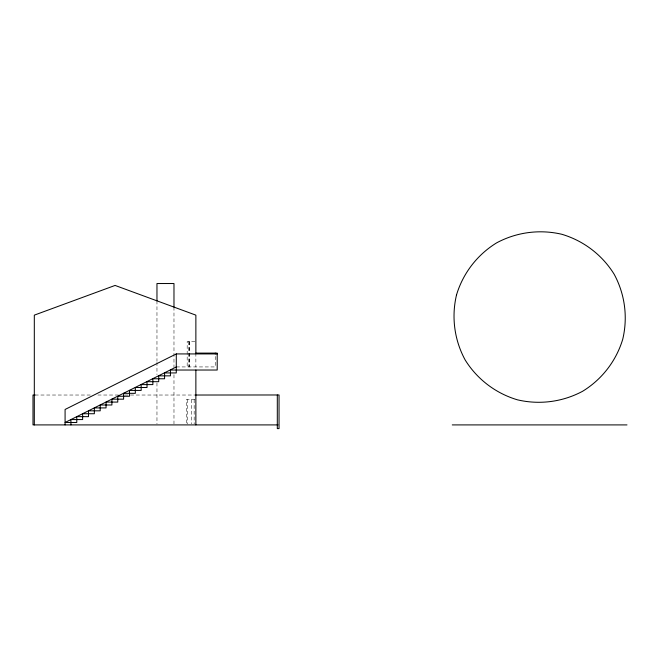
<?xml version="1.0" encoding="UTF-8"?>
<svg xmlns="http://www.w3.org/2000/svg" width="660" height="660" viewBox="0 0 660 660"><rect width="100%" height="100%" fill="white"/><g stroke="black" fill="none" stroke-linecap="round" stroke-linejoin="round"><path stroke-width="0.49" stroke-dasharray="3.3 2.47" d="M194.939 341.575L187.176 341.575L187.176 366.935M176.286 366.935L215.234 366.935L215.234 353.925M35.062 395.026L90.725 395.026M97.853 395.026L118.445 395.026M124.624 395.026L194.84 395.026M194.989 399.548L186.334 399.548L186.334 423.893M195.871 353.108L195.871 366.935M194.164 399.548L194.164 423.893M191.45 399.548L191.45 423.893M189.717 341.575L189.717 366.935M189.379 341.575L189.379 366.935M188.661 341.575L188.661 366.935M187.325 399.548L187.325 423.893M173.976 307.09L173.976 367.537M173.976 374.707L173.976 423.885M156.964 300.828L156.964 361.334M156.964 362.356L156.964 374.665M156.964 382.866L156.964 423.885"/><path stroke-width="0.99" d="M217.206 353.925L176.286 353.925L65.084 409.464L65.084 424.908M176.286 366.935L65.084 422.483L76.791 422.483L76.791 416.65L88.498 416.65L88.498 410.825L100.196 410.825L100.196 404.992L111.903 404.992L111.903 399.168L123.61 399.168L123.61 393.335L135.316 393.335L135.316 387.511L147.023 387.511L147.023 381.686L158.73 381.686L158.73 375.853L170.437 375.853L170.437 370.029L217.206 370.029L217.206 353.108L195.871 353.108M35.062 395.026L33 395.026L33 424.908L278.017 424.908M195.657 395.026L279.04 394.977L279.04 428.612L277.307 428.612L277.307 394.977M452.265 424.908L627 424.908M215.234 353.108L215.234 353.925M195.871 353.752L195.871 315.142L115.087 285.433L34.312 315.142L34.312 424.908M195.871 370.029L195.871 424.908M176.286 353.925L176.286 372.941L164.579 372.941L164.579 378.766L152.873 378.766L152.873 384.599L141.166 384.599L141.166 390.423L129.467 390.423L129.467 396.256L117.761 396.256L117.761 402.08L106.054 402.08L106.054 407.913L94.347 407.913L94.347 413.737L82.64 413.737L82.64 419.562L70.933 419.562L70.933 424.908M173.976 307.09L173.976 283.528L156.964 283.528L156.964 300.828M456.53 294.88C451.283 316.882 454.344 339.999 465.118 359.89C477.056 379.162 495.643 393.327 517.366 399.803C539.459 405.017 562.65 401.981 582.656 391.248C601.953 379.401 616.226 360.921 622.743 339.224C627.982 317.221 624.921 294.104 614.146 274.222C602.209 254.941 583.63 240.776 561.899 234.3C539.814 229.086 516.615 232.122 496.617 242.863C477.312 254.71 463.048 273.19 456.53 294.88"/></g></svg>
